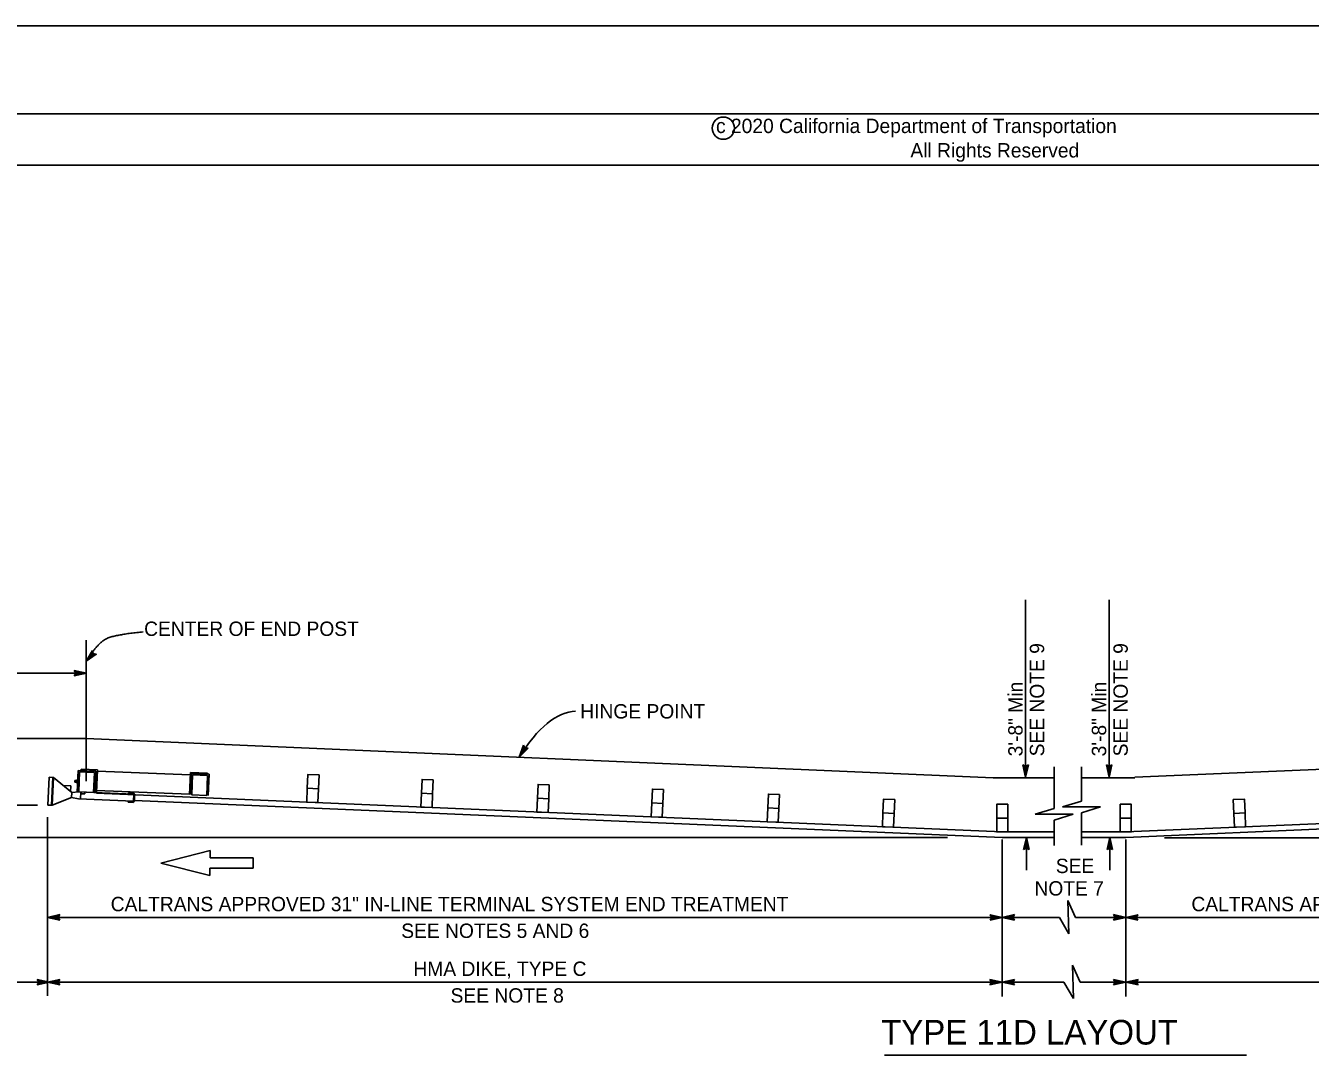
# Model space of a CAD drawing. Extents: x -893 to 867, y -474 to 712.
# Drawn here: x -506 to 120, y 210 to 712 of the extents above; entities that cross this region are included whole.
import ezdxf

# ---------------------------------------------------------------- set-up
doc = ezdxf.new("R2010")
doc.units = 0
for name, color, linetype in [('10 Sheet Format', 7, 'Continuous'), ('56 Stage 3 Anno', 7, 'Continuous'), ('57 Undefined', 7, 'Continuous'), ('60 Nongeo Data', 7, 'Continuous')]:
    doc.layers.add(name, color=color, linetype=linetype)

msp = doc.modelspace()

# ---------------------------------------------------------------- linework, layer by layer
at = {"layer": '10 Sheet Format'}
msp.add_line((-813.45, 643.96), (811.55, 643.96), dxfattribs=at)
for points in [[(-893.45, -474.04), (866.55, -474.04), (866.55, 711.96), (-893.45, 711.96)], [(-863.43, 668.96), (836.57, 668.96), (836.57, -431.04), (-863.43, -431.04)], [(-863.43, 668.96), (836.57, 668.96), (836.57, -431.04), (-863.43, -431.04)]]:
    msp.add_lwpolyline(points, close=True, dxfattribs=at)
msp.add_circle((-166.11, 662.06), 5.42, dxfattribs=at)
at = {"layer": '56 Stage 3 Anno'}
for p, q in [((-18.91, 432.35), (-18.91, 346.03)), ((21.78, 432.35), (21.78, 346.03)), ((-476.13, 396.64), (-552.53, 396.64)), ((-476.13, 396.64), (-482.13, 397.97)), ((-482.13, 397.97), (-482.13, 397.97)), ((-482.13, 397.97), (-481.33, 396.64)), ((-481.33, 396.64), (-482.13, 395.3)), ((-482.13, 395.3), (-476.13, 396.64)), ((-482.13, 395.3), (-482.13, 395.3)), ((-481.92, 395.66), (-477.51, 396.64)), ((-477.52, 396.65), (-481.9, 397.61)), ((-478.9, 396.64), (-481.72, 397.27)), ((-481.68, 396.02), (-478.9, 396.64)), ((-481.51, 396.37), (-480.28, 396.64)), ((-480.28, 396.64), (-481.49, 396.91)), ((-476.13, 396.64), (-476.13, 396.64)), ((-265.45, 355.68), (-263.47, 361.5)), ((-261.19, 360.11), (-265.45, 355.68)), ((-264.73, 356.87), (-263.29, 361.11)), ((-261.61, 360.11), (-264.73, 356.86)), ((-264.01, 358.04), (-263.08, 360.78)), ((-262.03, 360.1), (-264.01, 358.04)), ((-263.47, 361.5), (-263.47, 361.5)), ((-263.47, 361.5), (-262.75, 360.13)), ((-263.3, 359.22), (-262.9, 360.39)), ((-262.42, 360.13), (-263.3, 359.22)), ((-262.75, 360.13), (-261.19, 360.11)), ((-261.19, 360.11), (-261.19, 360.11)), ((-265.45, 355.68), (-265.45, 355.68)), ((-18.91, 346.03), (-20.24, 352.03)), ((-20.24, 352.03), (-20.24, 352.03)), ((-20.24, 352.03), (-18.91, 351.23)), ((-18.92, 347.42), (-19.88, 351.79)), ((-18.91, 348.79), (-19.54, 351.61)), ((-18.91, 350.17), (-19.18, 351.38)), ((-18.91, 351.23), (-17.57, 352.03)), ((-17.57, 352.03), (-18.91, 346.03)), ((-17.93, 351.81), (-18.91, 347.41)), ((-18.29, 351.58), (-18.91, 348.79)), ((-18.64, 351.4), (-18.91, 350.17)), ((-17.57, 352.03), (-17.57, 352.03)), ((-5.07, 351.07), (-5.07, 330.66)), ((8.26, 351.07), (8.26, 334.23)), ((21.78, 346.03), (20.45, 352.03)), ((20.45, 352.03), (20.45, 352.03)), ((20.45, 352.03), (21.78, 351.23)), ((21.77, 347.42), (20.81, 351.79)), ((21.78, 348.79), (21.15, 351.61)), ((21.78, 350.17), (21.51, 351.38)), ((21.78, 351.23), (23.12, 352.03)), ((23.12, 352.03), (21.78, 346.03)), ((22.76, 351.81), (21.78, 347.41)), ((22.4, 351.58), (21.78, 348.79)), ((22.06, 351.4), (21.78, 350.17)), ((23.12, 352.03), (23.12, 352.03)), ((-18.91, 346.03), (-18.91, 346.03)), ((21.78, 346.03), (21.78, 346.03)), ((-500.09, 332.4), (-591.3, 332.4)), ((-0.99, 331.55), (8.27, 334.23)), ((17.56, 331.55), (-0.99, 331.55)), ((17.56, 331.55), (8.27, 328.54)), ((-495.1, 326.54), (-495.1, 239.42)), ((-14.32, 327.98), (-5.07, 330.66)), ((4.22, 327.98), (-14.32, 327.98)), ((4.22, 327.98), (-5.07, 324.97)), ((8.26, 328.54), (8.26, 312.81)), ((-5.07, 324.97), (-5.07, 312.68)), ((-30.28, 315.59), (-30.28, 239.42)), ((-30.28, 314.42), (-30.28, 239.08)), ((-19.92, 310.66), (-18.58, 316.66)), ((-19.56, 310.88), (-18.58, 315.28)), ((-19.2, 311.11), (-18.58, 313.9)), ((-18.58, 316.66), (-18.58, 316.66)), ((-18.58, 316.66), (-17.25, 310.66)), ((-18.58, 316.66), (-18.58, 300.73)), ((-18.58, 313.9), (-17.95, 311.07)), ((-18.57, 315.27), (-17.61, 310.9)), ((20.77, 310.66), (22.11, 316.66)), ((21.13, 310.88), (22.11, 315.28)), ((21.49, 311.11), (22.11, 313.9)), ((22.11, 316.66), (22.11, 316.66)), ((22.11, 316.66), (23.44, 310.66)), ((22.11, 316.66), (22.11, 300.73)), ((22.11, 313.9), (22.74, 311.07)), ((22.12, 315.27), (23.08, 310.9)), ((29.79, 315.59), (29.79, 239.42)), ((29.79, 314.42), (29.79, 239.08)), ((-18.58, 311.46), (-19.92, 310.66)), ((-19.92, 310.66), (-19.92, 310.66)), ((-18.86, 311.29), (-18.58, 312.52)), ((-18.58, 312.52), (-18.31, 311.31)), ((-17.25, 310.66), (-18.58, 311.46)), ((-17.25, 310.66), (-17.25, 310.66)), ((22.11, 311.46), (20.77, 310.66)), ((20.77, 310.66), (20.77, 310.66)), ((21.84, 311.29), (22.11, 312.52)), ((22.11, 312.52), (22.38, 311.31)), ((23.44, 310.66), (22.11, 311.46)), ((23.44, 310.66), (23.44, 310.66)), ((1.68, 285.97), (5.34, 277.67)), ((1.68, 285.97), (2.11, 269.69)), ((-489.1, 279.01), (-495.1, 277.67)), ((-30.28, 277.67), (-495.1, 277.67)), ((-495.1, 277.67), (-495.1, 277.67)), ((-495.1, 277.67), (-489.1, 276.34)), ((-489.32, 278.65), (-493.72, 277.67)), ((-493.71, 277.67), (-489.34, 276.7)), ((-489.55, 278.29), (-492.34, 277.67)), ((-492.34, 277.67), (-489.52, 277.05)), ((-489.73, 277.95), (-490.96, 277.67)), ((-490.96, 277.67), (-489.75, 277.41)), ((-489.9, 277.67), (-489.1, 279.01)), ((-489.1, 276.34), (-489.9, 277.67)), ((-489.1, 279.01), (-489.1, 279.01)), ((-489.1, 276.34), (-489.1, 276.34)), ((-24.28, 279.01), (-30.28, 277.67)), ((-30.28, 277.67), (-30.28, 277.67)), ((-30.28, 277.67), (-24.28, 276.34)), ((-30.26, 277.67), (-30.28, 277.67)), ((-2.5, 277.67), (-30.26, 277.67)), ((-24.49, 278.65), (-28.9, 277.67)), ((-28.88, 277.67), (-24.51, 276.7)), ((-24.73, 278.29), (-27.51, 277.67)), ((-27.51, 277.67), (-24.69, 277.05)), ((-24.9, 277.95), (-26.13, 277.67)), ((-26.13, 277.67), (-24.92, 277.41)), ((-25.08, 277.67), (-24.28, 279.01)), ((-24.28, 276.34), (-25.08, 277.67)), ((-24.28, 279.01), (-24.28, 279.01)), ((-24.28, 276.34), (-24.28, 276.34)), ((2.11, 269.69), (-2.5, 277.67)), ((5.34, 277.67), (29.77, 277.67)), ((24.59, 277.67), (23.79, 279.01)), ((23.79, 279.01), (23.79, 279.01)), ((23.79, 279.01), (29.79, 277.67)), ((29.79, 277.67), (23.79, 276.34)), ((23.79, 276.34), (24.59, 277.67)), ((23.79, 276.34), (23.79, 276.34)), ((24, 278.65), (28.41, 277.67)), ((28.4, 277.67), (24.02, 276.7)), ((27.02, 277.67), (24.2, 277.05)), ((24.24, 278.29), (27.02, 277.67)), ((24.41, 277.95), (25.64, 277.67)), ((25.64, 277.67), (24.43, 277.41)), ((29.77, 277.67), (29.79, 277.67)), ((29.79, 277.67), (494.61, 277.67)), ((29.79, 277.67), (29.79, 277.67)), ((3.93, 254.45), (7.58, 246.16)), ((3.93, 254.45), (4.36, 238.18)), ((-494.23, 246.16), (-748.62, 246.16)), ((-494.23, 246.16), (-500.23, 247.49)), ((-500.23, 247.49), (-500.23, 247.49)), ((-500.23, 247.49), (-499.43, 246.16)), ((-499.43, 246.16), (-500.23, 244.82)), ((-500.23, 244.82), (-494.23, 246.16)), ((-500.23, 244.82), (-500.23, 244.82)), ((-500.01, 245.17), (-495.61, 246.16)), ((-495.62, 246.16), (-500, 247.13)), ((-496.99, 246.15), (-499.82, 246.78)), ((-499.78, 245.53), (-496.99, 246.15)), ((-499.6, 245.88), (-498.37, 246.15)), ((-498.37, 246.15), (-499.58, 246.42)), ((-489.1, 247.5), (-495.1, 246.16)), ((-30.28, 246.16), (-495.1, 246.16)), ((-495.1, 246.16), (-495.1, 246.16)), ((-495.1, 246.16), (-489.1, 244.83)), ((-494.23, 246.16), (-494.23, 246.16)), ((-489.32, 247.14), (-493.72, 246.16)), ((-493.71, 246.15), (-489.34, 245.19)), ((-489.55, 246.78), (-492.34, 246.16)), ((-492.34, 246.16), (-489.52, 245.53)), ((-489.73, 246.43), (-490.96, 246.16)), ((-490.96, 246.16), (-489.75, 245.89)), ((-489.9, 246.16), (-489.1, 247.5)), ((-489.1, 244.83), (-489.9, 246.16)), ((-489.1, 247.5), (-489.1, 247.5)), ((-489.1, 244.83), (-489.1, 244.83)), ((-30.28, 246.16), (-36.28, 247.49)), ((-36.28, 247.49), (-36.28, 247.49)), ((-36.28, 247.49), (-35.48, 246.16)), ((-35.48, 246.16), (-36.28, 244.82)), ((-36.28, 244.82), (-30.28, 246.16)), ((-36.28, 244.82), (-36.28, 244.82)), ((-36.06, 245.17), (-31.66, 246.16)), ((-31.67, 246.16), (-36.04, 247.13)), ((-33.04, 246.15), (-35.86, 246.78)), ((-35.83, 245.53), (-33.04, 246.15)), ((-35.65, 245.88), (-34.42, 246.15)), ((-34.42, 246.15), (-35.63, 246.42)), ((-24.28, 247.5), (-30.28, 246.16)), ((-30.28, 246.16), (-30.28, 246.16)), ((-30.28, 246.16), (-24.28, 244.83)), ((-30.28, 246.16), (-30.28, 246.16)), ((-30.27, 246.16), (-30.28, 246.16)), ((-0.25, 246.16), (-30.27, 246.16)), ((-24.49, 247.14), (-28.9, 246.16)), ((-28.88, 246.15), (-24.51, 245.19)), ((-24.73, 246.78), (-27.51, 246.16)), ((-27.51, 246.16), (-24.69, 245.53)), ((-24.9, 246.43), (-26.13, 246.16)), ((-26.13, 246.16), (-24.92, 245.89)), ((-25.08, 246.16), (-24.28, 247.5)), ((-24.28, 244.83), (-25.08, 246.16)), ((-24.28, 247.5), (-24.28, 247.5)), ((-24.28, 244.83), (-24.28, 244.83)), ((4.36, 238.18), (-0.25, 246.16)), ((7.58, 246.16), (29.78, 246.16)), ((24.59, 246.16), (23.79, 247.5)), ((23.79, 247.5), (23.79, 247.5)), ((23.79, 247.5), (29.79, 246.16)), ((29.79, 246.16), (23.79, 244.83)), ((23.79, 244.83), (24.59, 246.16)), ((23.79, 244.83), (23.79, 244.83)), ((24, 247.14), (28.41, 246.16)), ((28.4, 246.15), (24.02, 245.19)), ((27.02, 246.16), (24.2, 245.53)), ((24.24, 246.78), (27.02, 246.16)), ((24.41, 246.43), (25.64, 246.16)), ((25.64, 246.16), (24.43, 245.89)), ((29.78, 246.16), (29.79, 246.16)), ((29.79, 246.16), (35.79, 247.49)), ((29.79, 246.16), (29.79, 246.16)), ((35.79, 244.82), (29.79, 246.16)), ((29.79, 246.16), (29.79, 246.16)), ((29.79, 246.16), (494.61, 246.16)), ((35.57, 245.17), (31.17, 246.16)), ((31.18, 246.16), (35.55, 247.13)), ((32.55, 246.15), (35.38, 246.78)), ((35.34, 245.53), (32.55, 246.15)), ((33.93, 246.15), (35.14, 246.42)), ((35.16, 245.88), (33.93, 246.15)), ((35.79, 247.49), (34.99, 246.16)), ((34.99, 246.16), (35.79, 244.82)), ((35.79, 247.49), (35.79, 247.49)), ((35.79, 244.82), (35.79, 244.82))]:
    msp.add_line(p, q, dxfattribs=at)
for points in [[(-473.31, 407.62), (-476.37, 402.4), (-471.39, 405.83), (-471.78, 405.92), (-475.43, 403.4), (-473.2, 407.23), (-473.08, 406.84), (-474.52, 404.39), (-472.18, 406), (-472.58, 406.08), (-473.59, 405.39), (-472.97, 406.45), (-472.88, 406.15), (-471.39, 405.83), (-472.88, 406.15)], [(-36.18, 276.35), (-30.28, 277.67), (-36.18, 278.98), (-35.97, 278.63), (-31.65, 277.67), (-35.97, 276.7), (-35.76, 277.05), (-33, 277.67), (-35.76, 278.28), (-35.55, 277.93), (-34.35, 277.67), (-35.56, 277.4), (-35.39, 277.67), (-36.18, 278.98), (-35.39, 277.67)], [(35.69, 276.35), (29.79, 277.67), (35.69, 278.98), (35.48, 278.63), (31.16, 277.67), (35.48, 276.7), (35.28, 277.05), (32.51, 277.67), (35.27, 278.28), (35.06, 277.93), (33.87, 277.67), (35.07, 277.4), (34.91, 277.67), (35.69, 278.98), (34.91, 277.67)]]:
    msp.add_lwpolyline(points, close=True, dxfattribs=at)
msp.add_ellipse((-250.83, 307.81), major_axis=(-15.99, -69.88), ratio=0.436863, start_param=3.243812, end_param=4.062009, dxfattribs=at)
msp.add_open_spline([(-476.37, 402.4), (-470.07, 412.62), (-459.1, 415.72), (-448.5, 416.73)], degree=2, dxfattribs=at)
at = {"layer": '57 Undefined'}
for p, q in [((-87.66, 210.54), (88.67, 210.54)), ((-70.39, 210.54), (68.48, 210.54))]:
    msp.add_line(p, q, dxfattribs=at)
at = {"layer": '60 Nongeo Data'}
for p, q in [((-476.32, 343.98), (-476.32, 412.64)), ((-476.32, 364.79), (-552.53, 364.79)), ((-34.68, 345.71), (-476.32, 364.79)), ((34.21, 345.9), (475.83, 364.79)), ((-494.95, 332.4), (-494.37, 345.97)), ((-492.28, 345.88), (-494.37, 345.97)), ((-493.17, 332.33), (-492.59, 345.9)), ((-492.87, 332.32), (-492.28, 345.88)), ((-483.31, 338.45), (-492.28, 345.88)), ((-480.21, 349.23), (-480.66, 338.72)), ((-480.45, 343.23), (-480.39, 344.51)), ((-480.21, 349.23), (-471.54, 348.86)), ((-478.76, 349.88), (-478.79, 349.17)), ((-478.76, 349.88), (-470.8, 349.54)), ((-471.54, 348.86), (-471.98, 338.49)), ((-470.8, 349.54), (-471.27, 338.46)), ((-425.63, 347.13), (-470.83, 348.83)), ((-426.05, 337.47), (-425.59, 348.28)), ((-425.61, 337.45), (-425.16, 347.82)), ((-425.59, 348.28), (-417.18, 347.92)), ((-425.16, 347.82), (-416.49, 347.45)), ((-417.18, 347.92), (-417.2, 347.48)), ((-416.49, 347.45), (-416.93, 337.08)), ((-34.68, 345.71), (-5.07, 345.71)), ((34.22, 345.71), (8.26, 345.71)), ((-483.75, 341.71), (-487.45, 341.87)), ((-483.75, 341.71), (-483.87, 338.9)), ((-483.42, 336.01), (-483.31, 338.45)), ((-479.82, 338.81), (-483.31, 338.45)), ((-453.19, 337.68), (-480.1, 338.83)), ((-479.11, 335.31), (-478.96, 338.78)), ((-478.75, 337.9), (-478.71, 338.77)), ((-477.01, 337.82), (-478.75, 337.9)), ((-476.98, 338.7), (-477.01, 337.82)), ((-30.3, 319.27), (-471.26, 338.13)), ((-426.04, 337.62), (-471.23, 339.55)), ((-455.67, 337.79), (-455.65, 338.28)), ((-453.17, 338.18), (-455.65, 338.28)), ((-452.71, 337.16), (-453.17, 338.18)), ((29.81, 319.27), (470.77, 338.13)), ((-492.87, 332.32), (-494.95, 332.4)), ((-483.42, 336.01), (-492.87, 332.32)), ((-479.97, 335.35), (-483.42, 336.01)), ((-453.34, 334.21), (-479.97, 335.35)), ((-455.84, 333.82), (-455.82, 334.31)), ((-453.36, 333.71), (-455.84, 333.82)), ((-452.82, 334.68), (-453.36, 333.71)), ((-453.34, 334.21), (-453.19, 337.68)), ((-452.82, 334.68), (-452.71, 337.16)), ((-30.36, 316.62), (-452.82, 334.68)), ((29.87, 316.62), (452.33, 334.68)), ((-30.28, 319.27), (-5.07, 319.27)), ((29.81, 319.27), (8.26, 319.27)), ((-56.93, 316.62), (-785.2, 316.62)), ((-30.33, 316.62), (-5.07, 316.62)), ((29.87, 316.62), (8.26, 316.62)), ((48.69, 316.45), (792.64, 316.45)), ((-439.93, 304.16), (-416.02, 310.3)), ((-416.02, 310.3), (-416.02, 306.66)), ((-416.02, 306.66), (-394.93, 306.66)), ((-394.93, 306.66), (-394.93, 304.16)), ((-416.03, 298.02), (-439.93, 304.16)), ((-394.93, 301.66), (-416.03, 301.66)), ((-416.03, 301.66), (-416.03, 298.02)), ((-394.93, 304.16), (-394.93, 301.66))]:
    msp.add_line(p, q, dxfattribs=at)
for points in [[(-480.99, 343.53), (-481.79, 343.56), (-481.76, 344.31), (-480.96, 344.28)], [(-480.45, 343.23), (-481, 343.25), (-480.95, 344.54), (-480.39, 344.51)]]:
    msp.add_lwpolyline(points, dxfattribs=at)
for points in [[(-472.28, 348.18), (-479.53, 348.49), (-479.95, 338.83), (-472.69, 338.52)], [(-417.23, 346.77), (-424.48, 347.08), (-424.9, 337.42), (-417.64, 337.11)], [(-362.94, 347.07), (-368.35, 347.3), (-368.64, 340.54), (-363.23, 340.31)], [(-307.34, 344.65), (-312.76, 344.88), (-313.05, 338.12), (-307.63, 337.89)], [(-363.23, 340.31), (-368.64, 340.54), (-368.93, 333.78), (-363.52, 333.55)], [(-307.63, 337.89), (-313.05, 338.12), (-313.34, 331.36), (-307.92, 331.13)], [(-250.85, 342.21), (-256.26, 342.44), (-256.55, 335.68), (-251.14, 335.45)], [(-195.25, 339.94), (-200.66, 340.17), (-200.95, 333.42), (-195.54, 333.18)], [(-138.75, 337.51), (-144.16, 337.74), (-144.45, 330.98), (-139.04, 330.75)], [(-251.14, 335.45), (-256.55, 335.68), (-256.84, 328.92), (-251.42, 328.69)], [(-195.54, 333.18), (-200.95, 333.42), (-201.24, 326.66), (-195.83, 326.42)], [(-82.68, 335.1), (-88.09, 335.33), (-88.38, 328.57), (-82.97, 328.34)], [(-27.57, 332.8), (-32.98, 332.8), (-32.98, 326.04), (-27.57, 326.04)], [(27.1, 332.8), (32.52, 332.8), (32.52, 326.04), (27.1, 326.04)], [(82.19, 335.1), (87.6, 335.33), (87.89, 328.57), (82.48, 328.34)], [(-139.04, 330.75), (-144.45, 330.98), (-144.74, 324.22), (-139.33, 323.99)], [(-82.97, 328.34), (-88.38, 328.57), (-88.67, 321.81), (-83.26, 321.58)], [(-27.57, 326.04), (-32.98, 326.04), (-32.98, 319.27), (-27.57, 319.27)], [(27.1, 326.04), (32.52, 326.04), (32.52, 319.27), (27.1, 319.27)], [(82.48, 328.34), (87.89, 328.57), (88.18, 321.81), (82.77, 321.58)]]:
    msp.add_lwpolyline(points, close=True, dxfattribs=at)

# ---------------------------------------------------------------- texts
at = {"layer": '10 Sheet Format'}
for s, p in [('c 2020 California Department of Transportation', (-169.67, 659.66)), ('All Rights Reserved', (-75.03, 647.76))]:
    msp.add_text(s, height=7, dxfattribs=at).set_placement(p)
at = {"layer": '57 Undefined'}
for s, height, p in [('CENTER OF END POST', 7, (-448.09, 414.75)), ('HINGE POINT', 7, (-235.77, 374.54)), ('SEE', 7, (-4.23, 299.25)), ('NOTE 7', 7, (-14.64, 288.31)), ('CALTRANS APPROVED 31" IN-LINE TERMINAL SYSTEM END TREATMENT', 7, (-464.37, 280.67)), ('CALTRANS APPROVED 31" IN-LINE TERMINAL SYSTEM END TREATMENT', 7, (61.79, 280.67)), ('SEE NOTES 5 AND 6', 7, (-322.92, 267.67)), ('HMA DIKE, TYPE C', 7, (-317, 249.16)), ('SEE NOTE 8', 7, (-298.9, 236.16)), ('TYPE 11D LAYOUT', 12, (-89.25, 215.75))]:
    msp.add_text(s, height=height, dxfattribs=at).set_placement(p)
for s, p in [('SEE NOTE 9', (-9.89, 356.1)), ('SEE NOTE 9', (30.8, 356.1)), ('3\'-8" Min', (-20.39, 356.1)), ('3\'-8" Min', (20.3, 356.1))]:
    msp.add_text(s, height=7, rotation=90, dxfattribs=at).set_placement(p)

doc.saveas('drawing.dxf')
